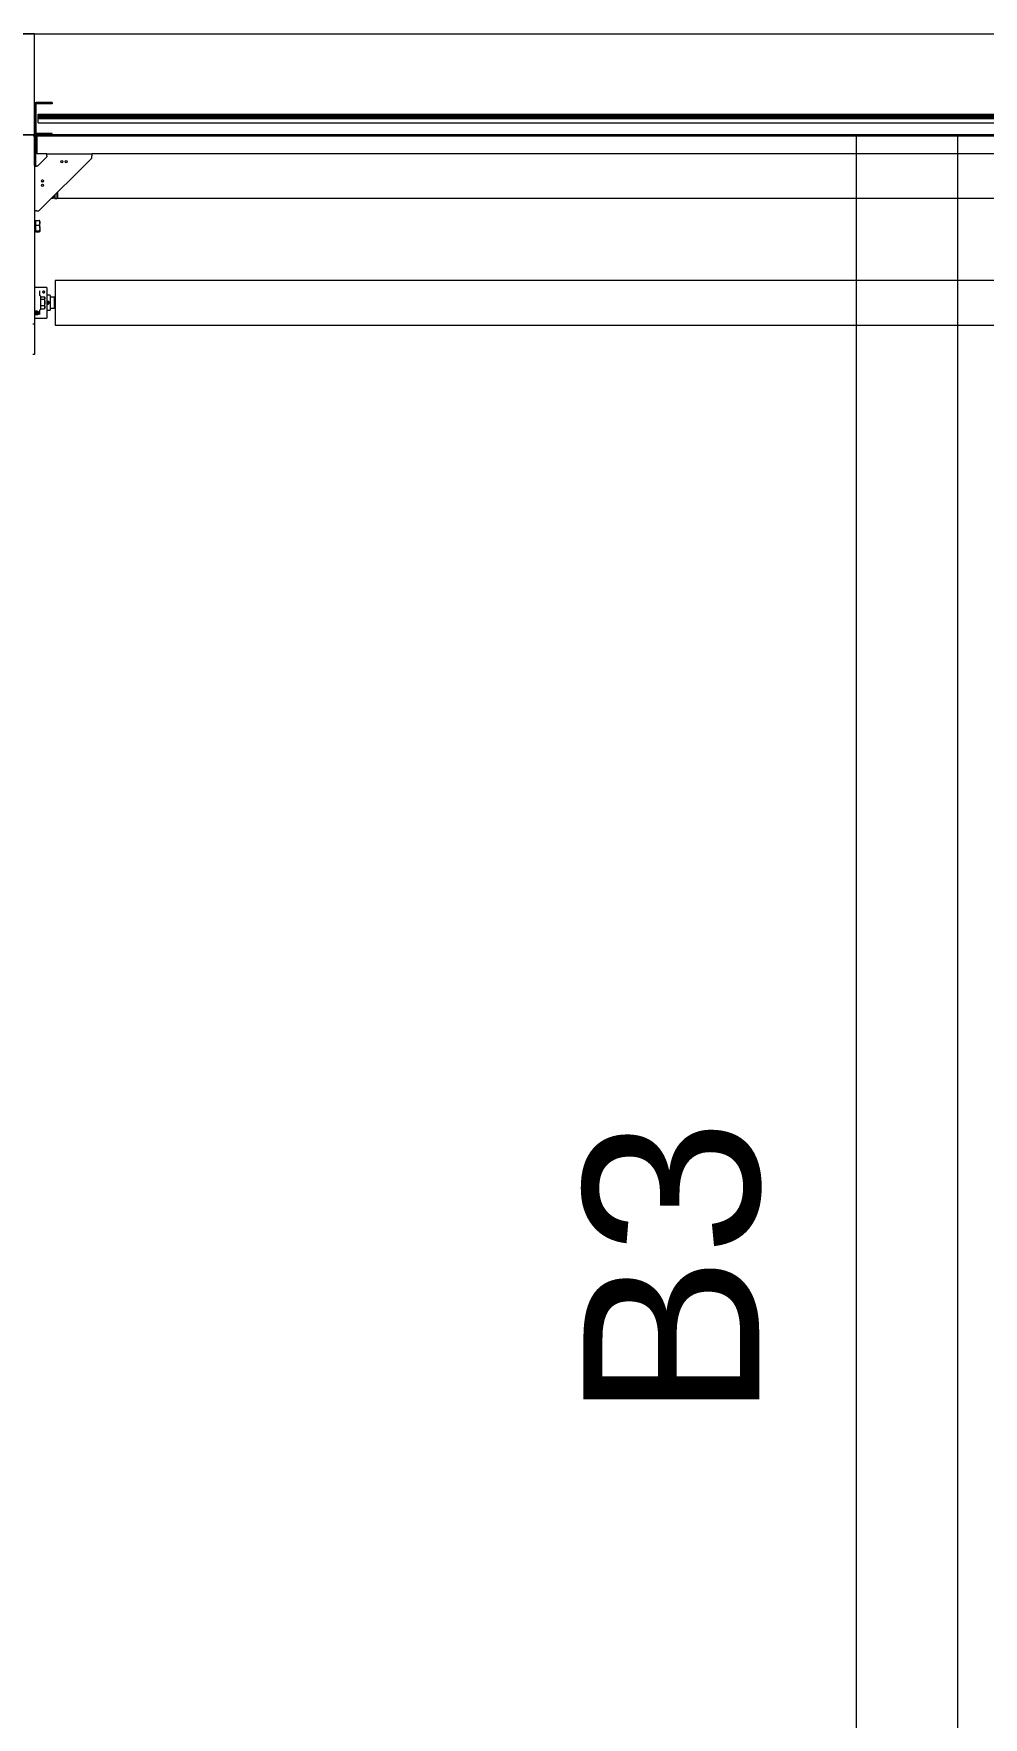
# Model space of a CAD drawing. Header units: inches. Extents: x -605 to 2991212, y -2872845 to 0.
# Drawn here: x 2768568 to 2770729, y -2490979 to -2487149 of the extents above; entities that cross this region are included whole.
import ezdxf
from ezdxf.enums import TextEntityAlignment as Align

# ---------------------------------------------------------------- set-up
doc = ezdxf.new("R2010")
doc.units = ezdxf.units.IN
doc.header["$LTSCALE"] = 600
doc.header["$MEASUREMENT"] = 0
for name, color, linetype, lineweight in [('GB', 6, 'Continuous', 20), ('PV_COLUMN_LINE', 4, 'Continuous', 0), ('PV_STEEL LINE', 7, 'Continuous', 0), ('rRCC 2', 40, 'Continuous', 15)]:
    doc.layers.add(name, color=color, linetype=linetype, lineweight=lineweight)
doc.styles.get("Standard").update_dxf_attribs({"font": 'arial.ttf'})

# ---------------------------------------------------------------- blocks, each defined once
blk = doc.blocks.new('*U1330')
at = {"color": 7, "linetype": 'Continuous', "lineweight": 15}
for p, q in [((684530.6, -227579.9), (684530.6, -227646.1)), ((684533.6, -227579.9), (684533.6, -227646.1)), ((684570.6, -227576.1), (684534.3, -227576.1)), ((684570.6, -227579.1), (684534.3, -227579.1)), ((684570.6, -227576.1), (684570.6, -227579.1)), ((684530.6, -227655.9), (684530.5, -227655.8)), ((684530.6, -227719.9), (684530.6, -227653.6)), ((684530.6, -227656.6), (684530.6, -228079.9)), ((684533.6, -227719.9), (684533.6, -227653.6)), ((684534.2, -227654.9), (684533.6, -227655.9)), ((684534.2, -227654.9), (684534.4, -227654.5)), ((684570.6, -227646.9), (684534.3, -227646.9)), ((684534.3, -227649.9), (684570.6, -227649.9)), ((684570.6, -227652.9), (684534.3, -227652.9)), ((684534.4, -227654.5), (684534.7, -227654.5)), ((684535.6, -227652.9), (684535.6, -227686.9)), ((688525.6, -227652.9), (684535.6, -227652.9)), ((684570.6, -227649.9), (684570.6, -227646.9)), ((684570.6, -227649.9), (684570.6, -227652.9)), ((684535.6, -227668.9), (684533.6, -227668.9)), ((684535.6, -227686.9), (684535.6, -227692.9)), ((684558.6, -227692.9), (684535.6, -227692.9)), ((684558.6, -227697.6), (684558.6, -227692.9)), ((684558.6, -227692.9), (684660.6, -227692.9)), ((684558.6, -227697.6), (684558.6, -227699.9)), ((684660.6, -227692.9), (684660.6, -227697.6)), ((688400.6, -227692.9), (684660.6, -227692.9)), ((684660.6, -227702.9), (684660.6, -227697.6)), ((684533.6, -227719.9), (684530.6, -227719.9)), ((684530.6, -227720.9), (684535.3, -227720.9)), ((684533.6, -227719.8), (684533.6, -227720.1)), ((684533.6, -227720.1), (684533.6, -227720.9)), ((684537.6, -227720.9), (684535.3, -227720.9)), ((684558.6, -227699.9), (684537.6, -227720.9)), ((684540.6, -227822.9), (684660.6, -227702.9)), ((684546.3, -227755.9), (684550.9, -227755.9)), ((684547.6, -227752.6), (684549.5, -227752.6)), ((684569, -227794.4), (684573.6, -227794.4)), ((684569.6, -227793.9), (684573.6, -227793.9)), ((684572.6, -227790.9), (684573.6, -227790.9)), ((684573.6, -227790.8), (684573.6, -227789.9)), ((684573.6, -227790.8), (684573.6, -227790.9)), ((684573.6, -227793), (684573.6, -227790.9)), ((684573.6, -227793), (684573.6, -227793.4)), ((684573.6, -227793.9), (684573.6, -227793.4)), ((684573.6, -227793.9), (684573.6, -227793.9)), ((684573.6, -227794.1), (684573.6, -227793.9)), ((684573.6, -227794.1), (684573.6, -227794.4)), ((684573.9, -227789.5), (684575.6, -227789.5)), ((684575.6, -227787.9), (684575.6, -227789.5)), ((684575.6, -227789.5), (684576.5, -227794.5)), ((684576.5, -227787), (684576.5, -227794.5)), ((684576.5, -227794.5), (684581.6, -227794.5)), ((684581.6, -227781.9), (684581.6, -227794.5)), ((684581.6, -227791.4), (684582.6, -227791.4)), ((684582.6, -227780.9), (684582.6, -227794.2)), ((684582.6, -227794.2), (688478.6, -227794.2)), ((684535.3, -227822.9), (684530.6, -227822.9)), ((684532.6, -227847.9), (684530.6, -227847.9)), ((684533.4, -227845.9), (684532.6, -227845.9)), ((684532.6, -227869.9), (684532.6, -227845.9)), ((684533.4, -227850.1), (684533.4, -227844.8)), ((684533.4, -227844.8), (684541.5, -227844.8)), ((684533.4, -227855.4), (684533.4, -227850.1)), ((684535.3, -227822.9), (684540.6, -227822.9)), ((684542.6, -227845.9), (684542.5, -227845.7)), ((684542.6, -227850.1), (684542.6, -227845.9)), ((684542.6, -227861.9), (684542.6, -227850.1)), ((684530.6, -227867.9), (684532.6, -227867.9)), ((684532.6, -227869.9), (684533.4, -227869.9)), ((684533.4, -227855.4), (684541.5, -227855.4)), ((684533.4, -227861.9), (684533.4, -227855.4)), ((684533.4, -227868.5), (684533.4, -227861.9)), ((684533.4, -227868.5), (684541.5, -227868.5)), ((684533.4, -227869.7), (684533.4, -227868.5)), ((684533.4, -227870.9), (684533.4, -227869.7)), ((684533.4, -227870.9), (684541.5, -227870.9)), ((684542.5, -227870.1), (684542.6, -227869.9)), ((684542.6, -227861.9), (684542.6, -227869.7)), ((684542.6, -227869.9), (684542.6, -227869.7)), ((684557.7, -227997.1), (684530.6, -227997.1)), ((684542.6, -228014.9), (684542.6, -228005.1)), ((688483.6, -227981.1), (684577.6, -227981.1)), ((684577.6, -227981.1), (684577.6, -228048)), ((684542.6, -228015), (684542.6, -228014.9)), ((684543.3, -228015.9), (684543.2, -228015.9)), ((684544.9, -228019.9), (684544.1, -228019.9)), ((684544.1, -228043.9), (684544.9, -228043.9)), ((684544.9, -228021.1), (684544.9, -228018.1)), ((684544.9, -228018.1), (684553, -228018.1)), ((684544.9, -228024.1), (684544.9, -228021.1)), ((684544.9, -228031), (684544.9, -228024.1)), ((684544.9, -228024.1), (684553, -228024.1)), ((684544.9, -228037.9), (684544.9, -228031)), ((684544.9, -228037.9), (684553, -228037.9)), ((684544.9, -228041.8), (684544.9, -228037.9)), ((684544.9, -228045.7), (684544.9, -228041.8)), ((684554.1, -228019.9), (684553.3, -228018.6)), ((684553.3, -228045.2), (684554.1, -228043.9)), ((684554.1, -228021.1), (684554.1, -228019.9)), ((684554.1, -228031), (684554.1, -228021.1)), ((684554.1, -228041.8), (684554.1, -228031)), ((684554.1, -228043.9), (684554.1, -228041.8)), ((684560.4, -228030.3), (684559.5, -228031.8)), ((684560.3, -228033.3), (684559.5, -228031.8)), ((684566.1, -228015), (684559.7, -228015)), ((684559.7, -228031.9), (684559.7, -228031.9)), ((684562, -228033.4), (684560.3, -228033.3)), ((684562.1, -228030.4), (684560.4, -228030.3)), ((684562, -228033.4), (684562.9, -228032)), ((684562.1, -228030.4), (684562.9, -228032)), ((684564.1, -228032.4), (684564.2, -228032)), ((684576.3, -228019.4), (684566.4, -228019.4)), ((684576.3, -228020), (684576.3, -228019.4)), ((684576.3, -228044.4), (684576.3, -228020)), ((684577.5, -228019.9), (684576.4, -228019.9)), ((684576.4, -228043.8), (684577.5, -228043.8)), ((684526.6, -228079.9), (684530.6, -228079.9)), ((684530.6, -228066.6), (684557.7, -228066.6)), ((684530.6, -228079.9), (684530.6, -228149.9)), ((684531.6, -228058.4), (684531.6, -228051.9)), ((684537.6, -228052.3), (684532.6, -228051.3)), ((684532.6, -228051.7), (684532.6, -228051.3)), ((684532.6, -228051.7), (684537.6, -228052.8)), ((684532.6, -228052), (684532.6, -228051.7)), ((684534, -228052.3), (684532.6, -228052)), ((684534, -228052.6), (684532.6, -228052.7)), ((684532.6, -228053.2), (684532.6, -228052.7)), ((684537.6, -228053.1), (684532.6, -228053.4)), ((684532.6, -228053.2), (684534, -228053.1)), ((684532.6, -228053.4), (684532.6, -228053.2)), ((684532.6, -228053.7), (684532.6, -228053.4)), ((684532.6, -228053.7), (684537.6, -228054)), ((684532.6, -228053.9), (684532.6, -228053.7)), ((684535.6, -228054.1), (684532.6, -228053.9)), ((684534.8, -228054.1), (684532.6, -228054.4)), ((684532.6, -228054.9), (684535.5, -228054.4)), ((684532.6, -228054.9), (684532.6, -228054.4)), ((684532.6, -228055.1), (684532.6, -228054.9)), ((684537.6, -228055.5), (684532.6, -228055.1)), ((684532.6, -228055.6), (684532.6, -228055.1)), ((684532.6, -228055.6), (684537.6, -228056)), ((684532.6, -228056.5), (684532.6, -228055.6)), ((684534.9, -228056), (684533.2, -228055.9)), ((684533.2, -228055.9), (684533.2, -228056.3)), ((684533.2, -228056.5), (684533.2, -228056.1)), ((684534, -228053.1), (684534, -228052.3)), ((684537.6, -228053.6), (684534.1, -228053.3)), ((684536, -228052.7), (684534.5, -228052.4)), ((684534.5, -228052.4), (684534.5, -228053)), ((684534.5, -228052.6), (684535.2, -228052.5)), ((684534.5, -228053), (684535.8, -228053)), ((684534.6, -228055.1), (684537.6, -228055.3)), ((684534.9, -228056.5), (684534.9, -228056)), ((684537, -228056.2), (684535.4, -228056)), ((684535.4, -228056), (684535.4, -228056.4)), ((684537.6, -228054.8), (684535.5, -228054.7)), ((684537.6, -228054.3), (684535.7, -228054.6)), ((684537, -228056.6), (684537, -228056.2)), ((684537.6, -228052.3), (684537.6, -228052.8)), ((684537.6, -228052.8), (684537.6, -228053.1)), ((684537.6, -228053.6), (684537.6, -228054)), ((684537.6, -228054), (684537.6, -228054.3)), ((684537.6, -228055.3), (684537.6, -228054.8)), ((684537.6, -228055.3), (684537.6, -228055.5)), ((684537.6, -228055.5), (684537.6, -228056)), ((684537.6, -228056), (684537.6, -228056.6)), ((684538.6, -228051.9), (684538.6, -228058.4)), ((684542.6, -228048.8), (684542.6, -228048.8)), ((684542.6, -228058.7), (684542.6, -228048.8)), ((684543.2, -228047.9), (684543.3, -228047.9)), ((684544.9, -228045.7), (684553, -228045.7)), ((684553, -228045.7), (684553.3, -228045.2)), ((684559.7, -228048.7), (684566.1, -228048.7)), ((684566.4, -228044.4), (684576.3, -228044.4)), ((684577.6, -228048), (684577.6, -228082.7)), ((684577.6, -228082.7), (688483.6, -228082.7)), ((684530.6, -228149.9), (684526.6, -228149.9))]:
    blk.add_line(p, q, dxfattribs=at)
at = {"color": 7, "linetype": 'Continuous', "lineweight": 15, "flags": 128}
for points in [[(684531.6, -228051.9), (684531.7, -228051.5), (684532.1, -228051.2), (684532.8, -228050.9), (684533.6, -228050.7), (684534.6, -228050.6), (684535.6, -228050.6), (684536.5, -228050.7), (684537.4, -228050.9), (684538, -228051.2), (684538.4, -228051.5), (684538.6, -228051.9)], [(684531.6, -228057.3), (684531.7, -228057.6), (684532.1, -228058), (684532.8, -228058.3), (684533.6, -228058.5), (684534.6, -228058.6), (684535.6, -228058.6), (684536.5, -228058.5), (684537.4, -228058.3), (684538, -228058), (684538.4, -228057.6), (684538.6, -228057.3)], [(684538.6, -228058.4), (684538.4, -228058.7), (684538, -228059.1), (684537.4, -228059.4), (684536.5, -228059.6), (684535.6, -228059.7), (684534.6, -228059.7), (684533.6, -228059.6), (684532.8, -228059.4), (684532.1, -228059.1), (684531.7, -228058.7), (684531.6, -228058.4)]]:
    blk.add_lwpolyline(points, dxfattribs=at)
at = {"color": 7, "linetype": 'Continuous', "lineweight": 15}
for centre in [(684592.6, -227710.9), (684602.6, -227710.9), (684548.6, -227754.9), (684548.6, -227764.9)]:
    blk.add_circle(centre, 2.5, dxfattribs=at)
for centre, radius, start, end in [((684534.3, -227579.9), 3.74, 90, 180), ((684534.3, -227579.9), 3.75, 90, 180), ((684534.3, -227579.9), 0.75, 90, 180), ((684523.9, -227656.6), 6.7, 0, 90), ((684534.3, -227646.1), 3.74, 180, 270), ((684534.3, -227646.1), 3.75, 180, 270), ((684534.3, -227653.6), 3.74, 90, 180), ((684534.3, -227653.6), 3.75, 90, 180), ((684534.3, -227646.1), 0.75, 180, 270), ((684534.3, -227653.6), 0.75, 90, 180), ((684537.3, -227657.2), 3.74, 117.6943, 180), ((684557.7, -227999.1), 2, 0, 90), ((684543.1, -228016.9), 1, 0, 79.2445), ((684561.2, -228031.9), 3, 15.4501, 120.6638), ((684561.2, -228031.9), 2.45, 357.5764, 128.5367), ((684561.2, -228031.9), 2.45, 231.6561, 357.5764), ((684561.2, -228031.9), 3, 239.3157, 271.6627), ((684566.1, -228015.3), 0.3, 0, 90), ((684576.4, -228019.8), 0.13, 180, 270), ((684576.4, -228044), 0.13, 90, 180), ((684577.5, -228019.8), 0.13, 270, 0), ((684577.5, -228044), 0.13, 0, 90), ((684543.1, -228046.9), 1, 280.7555, 0), ((684557.7, -228064.6), 2, 270, 0), ((684566.1, -228048.4), 0.3, 270, 0)]:
    blk.add_arc(centre, radius, start, end, dxfattribs=at)
for points, knots in [([(684533.7, -227656.7), (684533.7, -227656.4), (684533.8, -227655.7), (684534.2, -227655), (684534.4, -227654.5)], [0, 0, 0, 0, 0.370955, 1, 1, 1, 1]), ([(684541.5, -227844.8), (684541.8, -227845.7), (684542.4, -227847.4), (684542.5, -227849.2), (684542.6, -227850.1)], [0, 0, 0, 0, 0.495458, 1, 1, 1, 1]), ([(684542.4, -227845.7), (684542.4, -227845.6), (684542.2, -227845.3), (684541.8, -227845), (684541.5, -227844.8)], [0, 0, 0, 0, 0.320646, 1, 1, 1, 1]), ([(684542.6, -227850.1), (684542.6, -227850.3), (684542.6, -227851.2), (684542.3, -227853), (684541.8, -227854.6), (684541.5, -227855.4)], [0, 0, 0, 0, 0.070099, 0.530789, 1, 1, 1, 1]), ([(684541.5, -227855.4), (684541.6, -227855.9), (684542, -227857.2), (684542.5, -227859.3), (684542.5, -227861.1), (684542.6, -227861.9)], [0, 0, 0, 0, 0.211364, 0.60308, 1, 1, 1, 1]), ([(684542.6, -227861.9), (684542.6, -227862.5), (684542.5, -227863.8), (684542.2, -227866), (684541.7, -227867.6), (684541.5, -227868.5)], [0, 0, 0, 0, 0.232135, 0.613896, 1, 1, 1, 1]), ([(684541.5, -227868.5), (684541.8, -227868.7), (684542.4, -227869.1), (684542.5, -227869.5), (684542.6, -227869.7)], [0, 0, 0, 0, 0.495458, 1, 1, 1, 1]), ([(684542.6, -227869.7), (684542.6, -227869.7), (684542.6, -227869.9), (684542.3, -227870.4), (684541.8, -227870.7), (684541.5, -227870.9)], [0, 0, 0, 0, 0.070099, 0.530789, 1, 1, 1, 1]), ([(684548.9, -228007.3), (684548.9, -228007.1), (684549, -228006.7), (684549.4, -228006.2), (684550, -228005.9), (684550.8, -228005.6), (684551.6, -228005.6), (684552.4, -228005.8), (684553.1, -228006.1), (684553.6, -228006.6), (684553.8, -228007), (684553.8, -228007.4), (684553.7, -228007.9), (684553.3, -228008.4), (684552.7, -228008.9), (684551.9, -228009.1), (684551, -228009.1), (684550.2, -228009), (684549.6, -228008.6), (684549.1, -228008.1), (684548.9, -228007.6), (684548.9, -228007.4), (684548.9, -228007.3)], [0, 0, 0, 0, 0.053595, 0.107186, 0.160861, 0.214592, 0.268232, 0.321775, 0.375368, 0.429079, 0.482792, 0.5, 0.553595, 0.607186, 0.660861, 0.714592, 0.768232, 0.821775, 0.875368, 0.929079, 0.982792, 1, 1, 1, 1]), ([(684559.7, -228031.9), (684559.7, -228030.5), (684559.7, -228027.8), (684559.7, -228023.8), (684559.7, -228020.1), (684559.7, -228016.8), (684559.7, -228013.9), (684559.7, -228011.2), (684559.7, -228008.7), (684559.7, -228006.4), (684559.7, -228004.4), (684559.7, -228002.8), (684559.7, -228001.3), (684559.7, -228000.1), (684559.7, -227999.3), (684559.7, -227999.2), (684559.7, -227999.1)], [0, 0, 0, 0, 0.077637, 0.157672, 0.239953, 0.304285, 0.368608, 0.434309, 0.5, 0.565701, 0.631392, 0.695725, 0.760047, 0.842337, 0.922374, 1, 1, 1, 1]), ([(684543.3, -228015.9), (684543.2, -228015.9), (684543, -228015.8), (684542.8, -228015.6), (684542.6, -228015.3), (684542.6, -228015.1), (684542.6, -228015)], [0, 0, 0, 0, 0.240216, 0.486421, 0.739389, 1, 1, 1, 1]), ([(684543.3, -228015.9), (684543.2, -228015.9), (684543.1, -228015.9), (684543.1, -228015.8), (684543, -228015.8)], [0, 0, 0, 0, 0.496944, 1, 1, 1, 1]), ([(684544.1, -228016.9), (684544.1, -228016.9), (684544.1, -228017), (684544.1, -228017.9), (684544.1, -228019.3), (684544.1, -228021.2), (684544.1, -228023.2), (684544.1, -228025), (684544.1, -228026.8), (684544.1, -228029.1), (684544.1, -228031.9), (684544.1, -228034.7), (684544.1, -228037.5), (684544.1, -228040.2), (684544.1, -228042.6), (684544.1, -228044.2), (684544.1, -228045.2), (684544.1, -228046), (684544.1, -228046.7), (684544.1, -228046.8), (684544.1, -228046.9)], [0, 0, 0, 0, 0.058248, 0.119986, 0.18429, 0.249959, 0.315627, 0.347815, 0.380014, 0.441752, 0.5, 0.558248, 0.619986, 0.68429, 0.749959, 0.815627, 0.847815, 0.880014, 0.941752, 1, 1, 1, 1]), ([(684553, -228018.1), (684553.2, -228018.4), (684553.7, -228019.2), (684554, -228020.2), (684554.1, -228020.8), (684554.1, -228021.1)], [0, 0, 0, 0, 0.382109, 0.767865, 1, 1, 1, 1]), ([(684554.1, -228021.1), (684554, -228021.5), (684554, -228022.3), (684553.5, -228023.3), (684553.1, -228023.9), (684553, -228024.1)], [0, 0, 0, 0, 0.391368, 0.788636, 1, 1, 1, 1]), ([(684553, -228024.1), (684553.3, -228025.2), (684553.9, -228027.5), (684554, -228029.8), (684554.1, -228031)], [0, 0, 0, 0, 0.495458, 1, 1, 1, 1]), ([(684554.1, -228031), (684554.1, -228031.1), (684554.1, -228032.4), (684553.8, -228034.7), (684553.3, -228036.8), (684553, -228037.9)], [0, 0, 0, 0, 0.070099, 0.530789, 1, 1, 1, 1]), ([(684553, -228037.9), (684553.3, -228038.5), (684553.9, -228039.8), (684554, -228041.1), (684554.1, -228041.8)], [0, 0, 0, 0, 0.495458, 1, 1, 1, 1]), ([(684554.1, -228041.8), (684554.1, -228041.9), (684554.1, -228042.6), (684553.8, -228043.9), (684553.3, -228045.1), (684553, -228045.7)], [0, 0, 0, 0, 0.070099, 0.530789, 1, 1, 1, 1]), ([(684561.2, -228034.9), (684561.5, -228034.9), (684562.2, -228034.8), (684563.1, -228034.3), (684563.8, -228033.5), (684564.2, -228032.6), (684564.2, -228031.6), (684563.9, -228030.6), (684563.4, -228029.7), (684562.5, -228029.1), (684561.6, -228028.9), (684560.5, -228028.9), (684560, -228029.2), (684559.7, -228029.3)], [0, 0, 0, 0, 0.09102, 0.182006, 0.273902, 0.366416, 0.45795, 0.548459, 0.639446, 0.731687, 0.824045, 0.915144, 1, 1, 1, 1]), ([(684559.7, -228064.6), (684559.7, -228064.6), (684559.7, -228064.5), (684559.7, -228063.7), (684559.7, -228062.5), (684559.7, -228061), (684559.7, -228059.3), (684559.7, -228057.3), (684559.7, -228055.1), (684559.7, -228052.6), (684559.7, -228049.9), (684559.7, -228047), (684559.7, -228043.7), (684559.7, -228040), (684559.7, -228035.9), (684559.7, -228033.2), (684559.7, -228031.9)], [0, 0, 0, 0, 0.077635, 0.157672, 0.239953, 0.304285, 0.368608, 0.434309, 0.5, 0.565701, 0.631392, 0.695725, 0.760048, 0.842337, 0.922367, 1, 1, 1, 1]), ([(684559.7, -228034.5), (684559.9, -228034.6), (684560.4, -228034.8), (684560.9, -228034.9), (684561.2, -228034.9)], [0, 0, 0, 0, 0.536646, 1, 1, 1, 1]), ([(684566.4, -228015.3), (684566.4, -228015.4), (684566.4, -228015.5), (684566.4, -228016.4), (684566.4, -228017.9), (684566.4, -228020.1), (684566.4, -228022.3), (684566.4, -228024.3), (684566.4, -228026.2), (684566.4, -228028.8), (684566.4, -228030.9), (684566.4, -228031.9)], [0, 0, 0, 0, 0.116497, 0.239972, 0.36858, 0.499917, 0.631255, 0.695631, 0.760028, 0.883503, 1, 1, 1, 1]), ([(684566.4, -228031.9), (684566.4, -228032.9), (684566.4, -228035), (684566.4, -228038.1), (684566.4, -228041), (684566.4, -228043.7), (684566.4, -228045.5), (684566.4, -228046.6), (684566.4, -228047.5), (684566.4, -228048.3), (684566.4, -228048.4), (684566.4, -228048.4)], [0, 0, 0, 0, 0.116497, 0.239972, 0.36858, 0.499917, 0.631255, 0.695631, 0.760028, 0.883503, 1, 1, 1, 1]), ([(684534.2, -228057.2), (684534.1, -228057.2), (684533.9, -228057.2), (684533.4, -228057.1), (684533, -228056.9), (684532.6, -228056.7), (684532.6, -228056.5), (684532.6, -228056.5)], [0, 0, 0, 0, 0.093436, 0.276751, 0.597142, 0.852965, 1, 1, 1, 1]), ([(684533.2, -228055.9), (684533.2, -228055.9), (684533.2, -228055.9), (684533.2, -228056), (684533.2, -228056.1), (684533.2, -228056.1)], [0, 0, 0, 0, 0.35329, 0.676127, 1, 1, 1, 1]), ([(684533.2, -228056.1), (684533.2, -228056.1), (684533.2, -228056.1), (684533.3, -228056.2), (684533.3, -228056.2), (684533.4, -228056.3), (684533.4, -228056.3), (684533.5, -228056.3), (684533.6, -228056.4), (684533.7, -228056.4), (684533.8, -228056.4), (684533.9, -228056.4), (684534, -228056.4), (684534.1, -228056.5), (684534.2, -228056.5)], [0, 0, 0, 0, 0.069719, 0.192371, 0.253501, 0.314627, 0.437053, 0.498172, 0.55929, 0.681711, 0.742837, 0.803972, 0.865123, 1, 1, 1, 1]), ([(684533.2, -228056.3), (684533.2, -228056.3), (684533.2, -228056.4), (684533.2, -228056.5), (684533.2, -228056.5), (684533.2, -228056.5)], [0, 0, 0, 0, 0.394435, 0.696732, 1, 1, 1, 1]), ([(684533.2, -228056.5), (684533.2, -228056.6), (684533.2, -228056.6), (684533.3, -228056.6), (684533.3, -228056.7), (684533.4, -228056.7), (684533.4, -228056.8), (684533.5, -228056.8), (684533.6, -228056.8), (684533.7, -228056.8), (684533.8, -228056.9), (684533.9, -228056.9), (684534, -228056.9), (684534.1, -228056.9), (684534.2, -228056.9)], [0, 0, 0, 0, 0.069719, 0.192371, 0.253501, 0.314627, 0.437053, 0.498172, 0.55929, 0.681711, 0.742837, 0.803972, 0.865123, 1, 1, 1, 1]), ([(684534.3, -228054.9), (684534.2, -228054.9), (684534, -228054.9), (684533.7, -228054.9), (684533.5, -228054.9), (684533.3, -228055)], [0, 0, 0, 0, 0.258306, 0.51659, 1, 1, 1, 1]), ([(684533.3, -228055), (684533.5, -228055), (684533.8, -228055), (684534.2, -228055), (684534.5, -228055), (684534.6, -228055.1)], [0, 0, 0, 0, 0.376575, 0.688232, 1, 1, 1, 1]), ([(684534.2, -228056.5), (684534.2, -228056.5), (684534.3, -228056.4), (684534.5, -228056.4), (684534.7, -228056.3), (684534.9, -228056.2), (684534.9, -228056.1), (684534.9, -228056)], [0, 0, 0, 0, 0.110158, 0.247528, 0.44464, 0.727078, 1, 1, 1, 1]), ([(684534.2, -228056.9), (684534.2, -228056.9), (684534.3, -228056.9), (684534.5, -228056.9), (684534.7, -228056.8), (684534.9, -228056.7), (684534.9, -228056.6), (684534.9, -228056.5)], [0, 0, 0, 0, 0.110158, 0.247528, 0.44464, 0.727078, 1, 1, 1, 1]), ([(684535.2, -228056.9), (684535.1, -228056.9), (684535, -228057), (684534.7, -228057.1), (684534.4, -228057.2), (684534.2, -228057.2), (684534.2, -228057.2)], [0, 0, 0, 0, 0.2245, 0.582962, 0.81696, 1, 1, 1, 1]), ([(684535.7, -228054.6), (684535.6, -228054.7), (684535.2, -228054.7), (684534.8, -228054.8), (684534.4, -228054.8), (684534.3, -228054.9)], [0, 0, 0, 0, 0.319795, 0.659841, 1, 1, 1, 1]), ([(684536.4, -228057.2), (684536.3, -228057.2), (684536.1, -228057.2), (684535.7, -228057.1), (684535.4, -228057), (684535.2, -228056.9), (684535.2, -228056.9)], [0, 0, 0, 0, 0.160219, 0.454509, 0.778367, 1, 1, 1, 1]), ([(684535.4, -228056), (684535.5, -228056.1), (684535.5, -228056.2), (684535.7, -228056.4), (684536, -228056.5), (684536.2, -228056.5), (684536.3, -228056.5), (684536.4, -228056.5)], [0, 0, 0, 0, 0.347878, 0.625456, 0.78878, 0.908922, 1, 1, 1, 1]), ([(684535.4, -228056.4), (684535.5, -228056.5), (684535.5, -228056.7), (684535.7, -228056.8), (684536, -228056.9), (684536.2, -228057), (684536.3, -228057), (684536.4, -228057)], [0, 0, 0, 0, 0.347878, 0.625456, 0.78878, 0.908922, 1, 1, 1, 1]), ([(684535.5, -228054.4), (684535.6, -228054.4), (684535.9, -228054.4), (684536.4, -228054.3), (684536.7, -228054.2), (684536.9, -228054.2)], [0, 0, 0, 0, 0.324834, 0.662217, 1, 1, 1, 1]), ([(684536.9, -228054.2), (684536.7, -228054.2), (684536.5, -228054.2), (684536, -228054.2), (684535.8, -228054.1), (684535.6, -228054.1)], [0, 0, 0, 0, 0.384961, 0.692393, 1, 1, 1, 1]), ([(684535.8, -228053), (684535.8, -228053), (684535.9, -228053), (684536, -228053), (684536.1, -228052.9), (684536.2, -228052.9), (684536.3, -228052.9), (684536.4, -228052.9), (684536.5, -228052.9), (684536.5, -228052.9), (684536.6, -228052.9), (684536.7, -228052.9), (684536.7, -228052.9), (684536.8, -228052.9), (684536.9, -228052.9), (684537, -228052.9), (684537, -228052.9)], [0, 0, 0, 0, 0.099594, 0.199189, 0.248986, 0.348581, 0.398378, 0.448175, 0.54777, 0.597567, 0.647364, 0.697161, 0.746958, 0.796756, 0.84756, 1, 1, 1, 1]), ([(684537, -228052.9), (684537, -228052.9), (684537, -228052.9), (684536.9, -228052.9), (684536.8, -228052.9), (684536.7, -228052.9), (684536.6, -228052.8), (684536.6, -228052.8), (684536.5, -228052.8), (684536.5, -228052.8), (684536.4, -228052.8), (684536.3, -228052.8), (684536.2, -228052.8), (684536.2, -228052.8), (684536.1, -228052.7), (684536.1, -228052.7), (684536, -228052.7)], [0, 0, 0, 0, 0.054943, 0.164834, 0.219777, 0.329666, 0.384609, 0.439552, 0.494494, 0.549437, 0.604379, 0.714266, 0.769208, 0.824151, 0.879093, 1, 1, 1, 1]), ([(684537, -228056.2), (684537, -228056.2), (684537, -228056.2), (684537, -228056.2), (684537, -228056.3), (684537, -228056.3), (684536.9, -228056.3), (684536.9, -228056.3), (684536.9, -228056.4), (684536.8, -228056.4), (684536.8, -228056.4), (684536.7, -228056.5), (684536.7, -228056.5), (684536.6, -228056.5), (684536.5, -228056.5), (684536.5, -228056.5), (684536.4, -228056.5), (684536.4, -228056.5)], [0, 0, 0, 0, 0.039848, 0.154228, 0.211383, 0.268542, 0.325705, 0.382871, 0.440042, 0.554645, 0.611831, 0.669022, 0.726221, 0.783431, 0.840656, 0.897909, 1, 1, 1, 1]), ([(684536.4, -228057), (684536.4, -228057), (684536.4, -228057), (684536.5, -228057), (684536.6, -228057), (684536.7, -228056.9), (684536.7, -228056.9), (684536.8, -228056.9), (684536.8, -228056.9), (684536.9, -228056.8), (684536.9, -228056.8), (684536.9, -228056.8), (684537, -228056.7), (684537, -228056.7), (684537, -228056.7), (684537, -228056.6), (684537, -228056.6), (684537, -228056.6)], [0, 0, 0, 0, 0.053497, 0.106836, 0.160112, 0.243957, 0.327723, 0.369511, 0.453216, 0.536895, 0.578674, 0.620452, 0.704076, 0.74585, 0.829444, 0.914545, 1, 1, 1, 1]), ([(684537.5, -228056.8), (684537.5, -228056.9), (684537.4, -228057), (684537.1, -228057.1), (684536.8, -228057.2), (684536.5, -228057.2), (684536.4, -228057.2), (684536.4, -228057.2)], [0, 0, 0, 0, 0.200372, 0.501468, 0.808492, 0.96837, 1, 1, 1, 1]), ([(684537.6, -228056.6), (684537.6, -228056.6), (684537.6, -228056.7), (684537.6, -228056.7), (684537.6, -228056.8), (684537.5, -228056.8)], [0, 0, 0, 0, 0.385083, 0.692098, 1, 1, 1, 1]), ([(684542.6, -228048.8), (684542.6, -228048.7), (684542.6, -228048.4), (684542.8, -228048.2), (684543, -228048), (684543.2, -228047.9), (684543.3, -228047.9)], [0, 0, 0, 0, 0.260611, 0.513579, 0.759784, 1, 1, 1, 1]), ([(684543, -228047.9), (684543.1, -228047.9), (684543.1, -228047.9), (684543.2, -228047.9), (684543.3, -228047.9)], [0, 0, 0, 0, 0.50305, 1, 1, 1, 1])]:
    blk.add_open_spline(points, degree=3, knots=knots, dxfattribs=at)
at = {"layer": 'PV_COLUMN_LINE', "linetype": 'Continuous', "lineweight": 15}
blk.add_lwpolyline([(684415.6, -227649.9), (684530.6, -227649.9), (684530.6, -227419.9), (684415.6, -227419.9)], dxfattribs=at)
at = {"layer": 'PV_STEEL LINE', "color": 250, "linetype": 'ByBlock'}
for p, q in [((684538.6, -227603), (688522.6, -227603)), ((684538.6, -227623), (684538.6, -227603)), ((684538.6, -227623), (688522.6, -227623))]:
    blk.add_line(p, q, dxfattribs=at)
at = {"layer": 'PV_STEEL LINE', "color": 252, "linetype": 'ByBlock'}
for p, q in [((684538.6, -227604.7), (688522.6, -227604.7)), ((684538.6, -227606.4), (688522.6, -227606.4)), ((684538.6, -227609.7), (688522.6, -227609.7)), ((684538.6, -227613), (688522.6, -227613))]:
    blk.add_line(p, q, dxfattribs=at)
blk = doc.blocks.new('45B')
at = {"layer": 'PV_STEEL LINE', "color": 8, "linetype": 'ByBlock'}
blk.add_blockref('*U1330', (1487771.1, -2582565), dxfattribs=at)

msp = doc.modelspace()

# ---------------------------------------------------------------- linework, layer by layer
at = {"layer": 'GB', "color": 1}
for points in [[(2767404.6, -2487149.1), (2773704.7, -2487149.1), (2773704.7, -2487379.1), (2767404.6, -2487379.1)], [(2770439.6, -2487379.1), (2770669.6, -2487379.1), (2770669.6, -2492589.1), (2770439.6, -2492589.1)]]:
    msp.add_lwpolyline(points, close=True, dxfattribs=at)

# ---------------------------------------------------------------- block references
msp.add_blockref('45B', (596267.9, 322835.8), dxfattribs=at)

# ---------------------------------------------------------------- texts
at = {"layer": 'rRCC 2'}
msp.add_text('B3', height=400, rotation=90, dxfattribs=at).set_placement((2770018.5, -2489959.2), align=Align.MIDDLE_CENTER)

doc.saveas('drawing.dxf')
